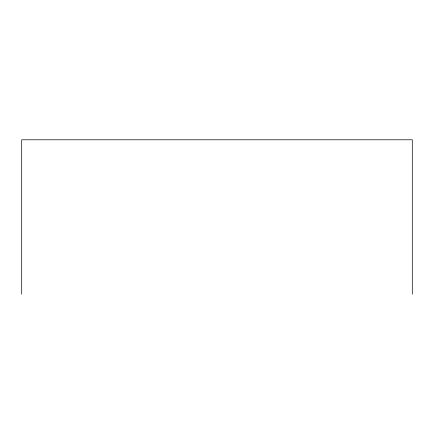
<?xml version="1.0" encoding="UTF-8"?>
<svg xmlns="http://www.w3.org/2000/svg" width="434" height="434" viewBox="0 0 434 434"><rect width="100%" height="100%" fill="white"/><g stroke="black" fill="none" stroke-linecap="round" stroke-linejoin="round"><path stroke-width="0.65" d="M412.3 294.209L412.3 139.791L21.7 139.791L21.7 294.209"/></g></svg>
